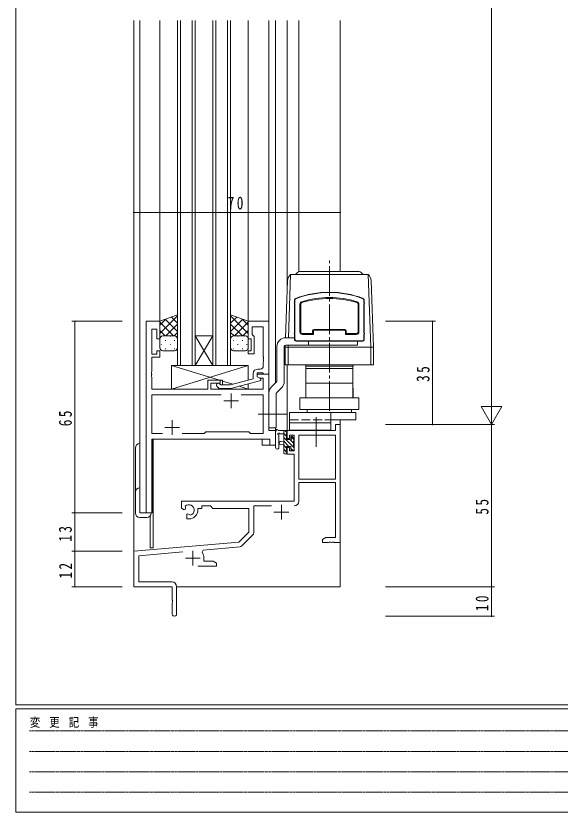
# Model space of a CAD drawing. Units: millimetres on the paper. Extents: x -397 to 397, y -282 to 282.
# Drawn here: x -393.9 to -209.4, y -282.1 to -12.2 of the extents above; entities that cross this region are included whole.
import ezdxf

# ---------------------------------------------------------------- set-up
doc = ezdxf.new("R2010")
doc.units = ezdxf.units.MM
for name, pattern in [('USER1', [0.375, 0.25, -0.125]), ('USER2', [13, 10, -1, 1, -1]), ('USER4', [4, 3, -1])]:
    doc.linetypes.add(name, pattern=pattern)
for name, color, linetype, lineweight in [('0-1_YKK_ZWAK', 7, 'Continuous', 18), ('0-3_YKK_11', 7, 'Continuous', 18), ('0-4_YKK_12', 2, 'Continuous', 18), ('0-6_YKK_13', 4, 'Continuous', 18), ('0-7_YKK_D', 6, 'Continuous', 18)]:
    doc.layers.add(name, color=color, linetype=linetype, lineweight=lineweight)
doc.styles.add('ＭＳ ゴシック', font='')
doc.styles.get('ＭＳ ゴシック').set_extended_font_data('MS Gothic')

msp = doc.modelspace()

# ---------------------------------------------------------------- linework, layer by layer
at = {"layer": '0-1_YKK_ZWAK'}
for p, q in [((-393.908, -245.688), (-393.908, 279.312)), ((376.092, -245.688), (-393.908, -245.688)), ((-393.908, -282.088), (-393.908, -247.088)), ((338.292, -247.088), (-393.908, -247.088)), ((-393.908, -282.088), (338.292, -282.088))]:
    msp.add_line(p, q, dxfattribs=at)
at = {"layer": '0-1_YKK_ZWAK', "linetype": 'USER1'}
for p, q in [((-389.31, -254.6), (-141.117, -254.6)), ((-389.31, -261.529), (-141.117, -261.529)), ((-389.31, -268.457), (-141.117, -268.457)), ((-389.31, -275.386), (-141.117, -275.386))]:
    msp.add_line(p, q, dxfattribs=at)
at = {"layer": '0-3_YKK_11'}
for p, q in [((-345.108, -115.688), (-349.708, -115.688)), ((-349.708, -115.688), (-349.708, -180.688)), ((-345.108, -121.688), (-345.108, -115.688)), ((-308.108, -115.688), (-315.108, -115.688)), ((-315.108, -115.688), (-315.108, -121.688)), ((-308.108, -133.688), (-308.108, -115.688)), ((-347.778, -118.388), (-346.108, -118.388)), ((-346.108, -118.388), (-346.108, -121.688)), ((-313.808, -120.188), (-313.808, -117.618)), ((-313.808, -117.618), (-310.038, -117.618)), ((-310.038, -117.618), (-310.038, -127.729)), ((-313.108, -126.688), (-313.108, -120.888)), ((-346.108, -121.688), (-345.108, -121.688)), ((-315.108, -121.688), (-314.108, -121.688)), ((-314.108, -121.688), (-314.108, -125.688)), ((-346.108, -125.688), (-346.108, -126.888)), ((-314.108, -125.688), (-315.108, -125.688)), ((-311.038, -131.888), (-311.908, -131.888)), ((-310.038, -129.646), (-310.038, -130.888)), ((-347.778, -134.646), (-347.898, -134.463)), ((-347.778, -138.688), (-347.778, -134.646)), ((-313.408, -133.388), (-313.408, -135.208)), ((-312.108, -134.488), (-311.242, -134.988)), ((-310.908, -135.18), (-312.108, -134.488)), ((-308.108, -152.688), (-308.108, -133.688)), ((-328.808, -135.688), (-328.808, -138.688)), ((-324.608, -135.688), (-328.808, -135.688)), ((-327.808, -138.688), (-327.808, -136.688)), ((-324.46, -137.288), (-324.884, -136.863)), ((-321.17, -137.288), (-324.46, -137.288)), ((-313.408, -135.208), (-321.17, -137.288)), ((-321.012, -138.488), (-310.908, -135.78)), ((-311.242, -134.988), (-310.038, -134.988)), ((-310.908, -135.78), (-310.908, -135.18)), ((-310.038, -134.988), (-310.038, -138.688)), ((-328.808, -138.688), (-347.778, -138.688)), ((-310.038, -138.688), (-327.808, -138.688)), ((-325.732, -137.712), (-324.957, -138.488)), ((-324.957, -138.488), (-321.012, -138.488)), ((-320.908, -140.188), (-320.908, -145.188)), ((-347.778, -140.618), (-347.778, -153.758)), ((-324.259, -140.618), (-347.778, -140.618)), ((-324.259, -140.618), (-347.778, -140.618)), ((-323.408, -142.688), (-318.408, -142.688)), ((-310.038, -140.618), (-317.558, -140.618)), ((-310.038, -153.758), (-310.038, -140.618)), ((-340.908, -149.188), (-340.908, -154.188)), ((-285.538, -150.688), (-285.538, -152.688)), ((-283.908, -150.688), (-285.538, -150.688)), ((-283.908, -190.688), (-283.908, -150.688)), ((-347.778, -153.758), (-344.259, -153.758)), ((-343.408, -151.688), (-338.408, -151.688)), ((-337.558, -153.758), (-330.078, -153.758)), ((-305.908, -152.688), (-308.108, -152.688)), ((-305.908, -157.688), (-305.908, -152.688)), ((-301.908, -152.688), (-301.908, -155.488)), ((-285.538, -152.688), (-301.908, -152.688)), ((-347.778, -155.688), (-307.838, -155.688)), ((-347.778, -180.688), (-347.778, -155.688)), ((-301.108, -154.318), (-299.608, -154.318)), ((-299.608, -154.318), (-299.608, -159.588)), ((-285.538, -154.318), (-297.978, -154.318)), ((-297.978, -154.318), (-297.978, -169.188)), ((-297.978, -154.318), (-297.978, -169.188)), ((-285.538, -169.188), (-285.538, -154.318)), ((-301.908, -158.488), (-301.908, -160.788)), ((-301.108, -158.488), (-301.908, -158.488)), ((-301.108, -159.588), (-301.108, -158.488)), ((-301.908, -160.788), (-299.608, -160.788)), ((-299.608, -159.588), (-301.108, -159.588)), ((-299.608, -160.788), (-299.608, -176.688)), ((-297.978, -169.188), (-285.538, -169.188)), ((-297.978, -170.388), (-285.538, -170.388)), ((-297.978, -176.718), (-297.978, -170.388)), ((-285.538, -170.388), (-285.538, -189.058)), ((-337.708, -176.688), (-337.708, -179.053)), ((-299.608, -176.688), (-337.708, -176.688)), ((-303.908, -177.888), (-303.908, -182.888)), ((-349.708, -180.688), (-347.778, -180.688)), ((-332.208, -179.688), (-332.208, -179.188)), ((-332.208, -179.188), (-330.908, -179.188)), ((-327.978, -178.318), (-327.108, -179.188)), ((-327.108, -179.188), (-314.908, -179.188)), ((-314.908, -179.188), (-314.908, -187.188)), ((-313.278, -187.449), (-313.278, -178.318)), ((-313.278, -178.318), (-307.259, -178.318)), ((-306.408, -180.388), (-301.408, -180.388)), ((-314.908, -187.188), (-318.292, -190.572)), ((-317.302, -191.886), (-313.571, -188.156)), ((-318.292, -190.572), (-353.908, -193.688)), ((-289.908, -190.688), (-287.866, -190.688)), ((-285.538, -189.058), (-288.817, -189.058)), ((-353.908, -193.688), (-353.908, -205.688)), ((-352.278, -195.181), (-337.278, -193.869)), ((-333.908, -193.488), (-333.908, -198.488)), ((-330.769, -194.029), (-330.389, -193.266)), ((-330.389, -193.266), (-317.922, -192.175)), ((-352.278, -204.058), (-352.278, -195.181)), ((-336.408, -195.988), (-331.408, -195.988)), ((-330.208, -197.058), (-330.208, -195.988)), ((-332.258, -198.688), (-325.908, -198.688)), ((-326.999, -197.058), (-330.208, -197.058)), ((-325.908, -197.688), (-326.999, -197.058)), ((-325.908, -198.688), (-325.908, -197.688)), ((-341.008, -204.058), (-352.278, -204.058)), ((-353.908, -205.688), (-340.908, -205.688)), ((-340.908, -205.688), (-340.908, -210.229)), ((-339.408, -214.938), (-339.408, -205.658)), ((-340.908, -211.146), (-340.908, -214.938))]:
    msp.add_line(p, q, dxfattribs=at)
for points in [[(-346.108, -126.888), (-347.778, -126.888), (-347.778, -118.388)], [(-313.108, -120.888), (-313.608, -120.388), (-313.808, -120.188)], [(-345.108, -127.888), (-345.108, -125.688), (-346.108, -125.688)], [(-315.108, -125.688), (-315.108, -126.688), (-313.108, -126.688)], [(-347.898, -134.463), (-347.898, -133.913), (-347.778, -133.729), (-347.778, -133.646), (-347.898, -133.463), (-347.898, -132.913), (-347.778, -132.729), (-347.778, -127.888), (-345.108, -127.888)], [(-310.038, -127.729), (-309.918, -127.913), (-309.918, -128.463), (-310.038, -128.646), (-310.038, -128.729), (-309.918, -128.913), (-309.918, -129.463), (-310.038, -129.646)], [(-327.808, -136.688), (-324.608, -136.688), (-324.608, -135.688)], [(-330.078, -153.758), (-329.508, -153.188), (-314.908, -153.188)], [(-314.908, -153.188), (-314.338, -153.758), (-310.038, -153.758)], [(-307.838, -155.688), (-307.838, -157.688), (-305.908, -157.688)], [(-301.908, -155.488), (-301.108, -155.488), (-301.108, -154.318)], [(-337.708, -179.053), (-336.808, -179.572), (-336.458, -179.37), (-336.435, -178.865), (-336.473, -178.407)], [(-330.908, -179.188), (-330.908, -178.318), (-327.978, -178.318)], [(-334.731, -181.423), (-335.109, -181.161), (-335.558, -180.929), (-335.908, -181.131)], [(-335.908, -181.131), (-335.908, -182.688), (-335.208, -182.688)], [(-288.817, -189.058), (-289.908, -189.688), (-289.908, -190.688)], [(-287.866, -190.688), (-287.683, -190.568), (-287.133, -190.568), (-286.95, -190.688), (-286.866, -190.688), (-286.683, -190.568), (-286.133, -190.568), (-285.95, -190.688), (-283.908, -190.688)], [(-340.908, -210.229), (-340.788, -210.413), (-340.788, -210.963), (-340.908, -211.146)]]:
    msp.add_lwpolyline(points, dxfattribs=at)
msp.add_lwpolyline([(-308.108, -133.688), (-312.108, -133.688), (-312.108, -134.488), (-312.108, -133.188), (-310.308, -133.188), (-310.108, -133.388), (-309.808, -133.688)], close=True, dxfattribs=at)
for centre, radius, start, end in [((-311.908, -133.388), 1.5, 90.00001, 179.99999), ((-311.038, -130.888), 1, 270.00001, 359.99999), ((-325.308, -137.288), 0.6, 44.99999, 225.00001), ((-335.208, -179.688), 1.8, 285.36688, 134.63312), ((-299.578, -176.718), 1.6, 270.00001, 359.99999), ((-335.208, -179.688), 3, 270.00001, 359.99999), ((-314.278, -187.449), 1, 315, 359.99999), ((-333.908, -195.988), 3.7, 0, 31.96331), ((-318.009, -191.179), 1, 275, 315.00002), ((-341.008, -205.658), 1.6, 0.00001, 89.99999), ((-340.158, -214.938), 0.75, 179.99999, 0.00001)]:
    msp.add_arc(centre, radius, start, end, dxfattribs=at)
at = {"layer": '0-4_YKK_12'}
for p, q in [((-353.908, -13.688), (-353.908, -205.688)), ((-351.908, -13.688), (-351.908, -180.688)), ((-345.108, -115.688), (-345.108, -13.688)), ((-339.108, -13.688), (-339.108, -130.688)), ((-338.108, -130.688), (-338.108, -13.688)), ((-334.108, -13.688), (-334.108, -130.688)), ((-333.108, -130.688), (-333.108, -13.688)), ((-327.108, -13.688), (-327.108, -130.688)), ((-326.108, -130.688), (-326.108, -13.688)), ((-322.108, -13.688), (-322.108, -130.688)), ((-321.108, -130.688), (-321.108, -13.688)), ((-315.108, -115.688), (-315.108, -13.688)), ((-308.108, -115.988), (-308.108, -13.688)), ((-305.908, -136.591), (-305.908, -13.688)), ((-301.908, -13.688), (-301.908, -104.507)), ((-298.008, -13.688), (-298.008, -98.916)), ((-283.908, -13.688), (-283.908, -98.865)), ((-345.108, -115.688), (-349.708, -115.688)), ((-349.708, -180.688), (-349.708, -115.688)), ((-333.108, -120.688), (-327.108, -120.688)), ((-333.108, -130.688), (-327.108, -120.688)), ((-327.108, -130.688), (-333.108, -120.688)), ((-339.108, -130.688), (-333.108, -130.688)), ((-333.108, -130.688), (-327.108, -130.688)), ((-327.108, -130.688), (-321.108, -130.688)), ((-301.908, -130.465), (-301.908, -152.688)), ((-308.408, -133.688), (-308.108, -133.688)), ((-308.108, -133.688), (-308.108, -152.686)), ((-283.908, -149.165), (-283.908, -205.688)), ((-308.108, -152.686), (-305.908, -152.686)), ((-305.908, -157.688), (-305.908, -151.788)), ((-298.008, -152.688), (-301.908, -152.688)), ((-298.008, -152.665), (-298.008, -152.688)), ((-347.708, -155.688), (-310.408, -155.688)), ((-347.708, -180.688), (-347.708, -155.688)), ((-347.408, -155.688), (-347.408, -192.488)), ((-310.408, -155.688), (-310.408, -157.688)), ((-310.408, -157.688), (-305.908, -157.688)), ((-351.908, -180.688), (-347.708, -180.688)), ((-348.408, -181.707), (-348.408, -192.488)), ((-347.408, -192.488), (-348.408, -192.488)), ((-353.908, -205.688), (-341.208, -205.688)), ((-339.408, -205.688), (-283.908, -205.688))]:
    msp.add_line(p, q, dxfattribs=at)
at = {"layer": '0-6_YKK_13', "linetype": 'USER2'}
for p, q in [((-287.605, -146.056), (-287.605, -94.197)), ((-311.81, -147.188), (-301, -147.188)), ((-292.108, -148.245), (-292.108, -158.844))]:
    msp.add_line(p, q, dxfattribs=at)
at = {"layer": '0-6_YKK_13'}
for p, q in [((-298.398, -99.157), (-299.105, -99.865)), ((-297.691, -98.865), (-277.519, -98.865)), ((-276.812, -99.157), (-276.105, -99.865)), ((-302.494, -121.289), (-301.816, -101.865)), ((-300.745, -99.865), (-301.494, -121.288)), ((-274.465, -99.865), (-300.745, -99.865)), ((-274.465, -99.865), (-273.606, -124.465)), ((-272.605, -124.465), (-273.394, -101.865)), ((-299.405, -108.409), (-299.405, -121.965)), ((-299.305, -108.508), (-299.305, -109.365)), ((-299.305, -109.765), (-299.305, -119.665)), ((-297.605, -109.833), (-297.605, -119.365)), ((-297.305, -109.833), (-297.305, -119.365)), ((-277.905, -109.833), (-277.905, -119.365)), ((-277.605, -109.833), (-277.605, -119.365)), ((-275.905, -108.508), (-275.905, -109.365)), ((-275.905, -109.765), (-275.905, -119.665)), ((-275.805, -108.409), (-275.805, -121.965)), ((-339.108, -113.545), (-345.108, -115.688)), ((-339.108, -113.84), (-345.108, -119.84)), ((-343.049, -114.952), (-345.108, -117.012)), ((-345.108, -115.688), (-345.108, -121.688)), ((-345.108, -116.029), (-340.449, -120.688)), ((-343.275, -115.033), (-339.108, -119.2)), ((-341.191, -114.289), (-339.108, -116.372)), ((-339.108, -121.688), (-339.108, -113.545)), ((-321.108, -113.545), (-315.108, -115.688)), ((-321.108, -121.688), (-321.108, -113.545)), ((-321.108, -113.84), (-315.108, -119.84)), ((-319.025, -114.289), (-321.108, -116.372)), ((-316.941, -115.033), (-321.108, -119.2)), ((-315.108, -116.029), (-319.767, -120.688)), ((-317.168, -114.952), (-315.108, -117.012)), ((-315.108, -115.688), (-315.108, -121.688)), ((-339.108, -116.669), (-343.127, -120.688)), ((-321.108, -116.669), (-317.089, -120.688)), ((-292.805, -118.465), (-282.405, -118.465)), ((-345.108, -118.857), (-343.278, -120.688)), ((-344.523, -120.778), (-344.488, -120.778)), ((-344.108, -120.688), (-340.108, -120.688)), ((-341.658, -120.778), (-341.458, -120.778)), ((-339.108, -119.497), (-340.299, -120.688)), ((-321.108, -119.497), (-319.918, -120.688)), ((-316.108, -120.688), (-320.108, -120.688)), ((-318.558, -120.778), (-318.758, -120.778)), ((-315.108, -118.857), (-316.939, -120.688)), ((-315.694, -120.778), (-315.728, -120.778)), ((-299.405, -121.288), (-302.405, -121.288)), ((-299.305, -120.065), (-299.305, -121.865)), ((-296.805, -119.865), (-293.305, -119.865)), ((-293.005, -120.165), (-296.805, -120.165)), ((-293.305, -118.965), (-293.305, -119.865)), ((-293.005, -120.165), (-293.005, -118.965)), ((-292.805, -118.765), (-282.405, -118.765)), ((-282.205, -118.965), (-282.205, -120.165)), ((-278.405, -120.165), (-282.205, -120.165)), ((-281.905, -118.965), (-281.905, -119.865)), ((-278.405, -119.865), (-281.905, -119.865)), ((-275.905, -120.065), (-275.905, -121.865)), ((-345.108, -121.686), (-345.108, -121.686)), ((-345.108, -124.688), (-345.108, -121.688)), ((-344.688, -123.608), (-344.488, -123.608)), ((-343.273, -122.193), (-343.073, -122.193)), ((-341.658, -123.608), (-341.458, -123.608)), ((-340.243, -122.193), (-340.043, -122.193)), ((-339.108, -121.688), (-339.108, -124.688)), ((-321.108, -121.688), (-321.108, -124.688)), ((-319.973, -122.193), (-320.173, -122.193)), ((-318.558, -123.608), (-318.758, -123.608)), ((-316.943, -122.193), (-317.143, -122.193)), ((-315.528, -123.608), (-315.728, -123.608)), ((-315.108, -121.686), (-315.108, -121.686)), ((-315.108, -124.688), (-315.108, -121.688)), ((-302.605, -124.465), (-302.583, -123.82)), ((-302.405, -123.788), (-278.105, -123.788)), ((-301.581, -123.788), (-301.605, -124.465)), ((-298.905, -122.465), (-276.305, -122.465)), ((-298.805, -122.365), (-276.405, -122.365)), ((-294.712, -123.788), (-294.712, -122.465)), ((-278.105, -123.788), (-278.105, -122.465)), ((-340.108, -125.688), (-344.108, -125.688)), ((-343.273, -125.023), (-343.073, -125.023)), ((-340.243, -125.023), (-340.043, -125.023)), ((-319.973, -125.023), (-320.173, -125.023)), ((-320.108, -125.688), (-316.108, -125.688)), ((-316.943, -125.023), (-317.143, -125.023)), ((-305.405, -135.881), (-305.405, -124.288)), ((-302.905, -124.288), (-302.905, -136.088)), ((-302.605, -130.465), (-302.605, -124.465)), ((-302.605, -124.465), (-272.605, -124.465)), ((-301.605, -130.465), (-301.605, -124.465)), ((-273.605, -130.465), (-273.605, -124.465)), ((-272.605, -130.465), (-272.605, -124.465)), ((-315.108, -130.688), (-341.108, -130.688)), ((-315.108, -130.688), (-341.108, -138.688)), ((-341.108, -130.688), (-341.108, -138.688)), ((-341.108, -130.688), (-324.858, -135.688)), ((-315.708, -130.688), (-339.708, -130.688)), ((-315.108, -135.664), (-315.108, -130.688)), ((-302.605, -130.465), (-272.605, -130.465)), ((-295.605, -130.465), (-295.605, -130.965)), ((-279.605, -130.465), (-295.605, -130.465)), ((-295.605, -130.965), (-279.605, -130.965)), ((-295.605, -131.665), (-287.605, -131.665)), ((-295.605, -136.665), (-295.605, -131.665)), ((-295.576, -131.062), (-291.713, -130.965)), ((-295.561, -131.665), (-295.576, -131.062)), ((-279.649, -131.665), (-295.561, -131.665)), ((-291.713, -130.965), (-283.498, -130.965)), ((-279.634, -131.062), (-283.498, -130.965)), ((-279.649, -131.665), (-279.634, -131.062)), ((-279.611, -136.665), (-279.611, -131.665)), ((-279.605, -130.965), (-279.605, -130.465)), ((-328.808, -138.688), (-328.808, -135.688)), ((-328.808, -135.688), (-323.808, -135.688)), ((-323.808, -135.688), (-323.808, -137.288)), ((-323.808, -136.011), (-320.362, -137.071)), ((-315.108, -138.688), (-315.108, -136.906)), ((-307.226, -137.909), (-305.552, -136.234)), ((-295.605, -141.665), (-295.605, -136.665)), ((-287.608, -136.665), (-295.605, -136.665)), ((-287.608, -136.665), (-279.611, -136.665)), ((-279.611, -141.665), (-279.611, -136.665)), ((-341.108, -138.688), (-328.808, -138.688)), ((-323.808, -138.488), (-323.808, -138.688)), ((-323.808, -138.488), (-323.808, -138.688)), ((-323.808, -138.688), (-315.108, -138.688)), ((-318.204, -137.735), (-315.108, -138.688)), ((-308.105, -151.788), (-308.105, -140.03)), ((-305.605, -151.788), (-305.605, -140.237)), ((-305.459, -139.884), (-303.784, -138.209)), ((-279.605, -138.365), (-279.605, -141.665)), ((-297.608, -145.665), (-297.608, -141.665)), ((-277.608, -141.665), (-297.608, -141.665)), ((-279.605, -141.665), (-295.605, -141.665)), ((-277.608, -145.665), (-277.608, -141.665)), ((-277.608, -145.665), (-297.608, -145.665)), ((-295.108, -146.665), (-295.108, -145.665)), ((-280.108, -146.665), (-280.108, -145.665)), ((-301.108, -146.665), (-301.108, -152.665)), ((-301.108, -146.665), (-278.608, -146.665)), ((-287.108, -152.665), (-287.108, -146.665)), ((-278.608, -146.665), (-278.608, -149.165)), ((-287.108, -150.165), (-301.108, -150.165)), ((-287.108, -149.165), (-278.608, -149.165)), ((-308.105, -151.788), (-305.605, -151.788)), ((-305.908, -158.416), (-305.908, -153.253)), ((-302.208, -152.688), (-304.889, -152.688)), ((-303.108, -152.688), (-303.108, -160.288)), ((-302.108, -154.704), (-303.108, -153.704)), ((-301.908, -153.557), (-302.778, -152.688)), ((-302.108, -155.788), (-302.108, -153.788)), ((-301.908, -153.588), (-301.908, -152.988)), ((-287.108, -152.665), (-301.108, -152.665)), ((-304.708, -158.416), (-304.705, -154.455)), ((-304.289, -153.888), (-303.108, -153.888)), ((-303.108, -156.388), (-304.253, -156.49)), ((-299.808, -158.351), (-303.108, -155.051)), ((-301.319, -158.188), (-303.108, -156.398)), ((-301.169, -155.788), (-302.108, -155.788)), ((-299.808, -157.004), (-300.787, -156.025)), ((-300.708, -154.988), (-300.708, -155.327)), ((-299.608, -155.857), (-300.652, -154.813)), ((-299.696, -155.276), (-300.196, -154.776)), ((-299.808, -158.388), (-299.808, -156.288)), ((-299.608, -156.088), (-299.608, -155.488)), ((-353.408, -180.688), (-353.408, -158.688)), ((-351.908, -157.188), (-351.908, -180.688)), ((-303.108, -157.588), (-304.253, -157.486)), ((-302.108, -158.745), (-303.108, -157.745)), ((-301.908, -160.292), (-303.108, -159.092)), ((-302.108, -158.188), (-300.708, -158.188)), ((-302.108, -159.488), (-302.108, -158.188)), ((-300.708, -158.188), (-300.708, -159.088)), ((-300.119, -159.388), (-300.708, -158.798)), ((-299.612, -158.547), (-299.767, -158.392)), ((-299.608, -159.088), (-299.608, -158.588)), ((-302.808, -160.588), (-302.208, -160.588)), ((-301.908, -160.288), (-301.908, -159.688)), ((-300.408, -159.388), (-299.908, -159.388)), ((-351.908, -180.688), (-348.008, -180.688)), ((-349.508, -182.188), (-351.908, -182.188))]:
    msp.add_line(p, q, dxfattribs=at)
at = {"layer": '0-6_YKK_13', "linetype": 'USER4'}
msp.add_line((-301.108, -149.165), (-287.108, -149.165), dxfattribs=at)
at = {"layer": '0-6_YKK_13'}
for centre, radius, start, end in [((-297.691, -99.865), 1, 90, 135), ((-277.519, -99.865), 1, 45, 90), ((-298.832, -102.175), 3, 129.62868, 174.05767), ((-276.378, -102.175), 3, 5.94233, 50.37132), ((-298.905, -108.409), 0.5, 110.51405, 180), ((-287.605, -138.61), 32.745, 69.48595, 110.51405), ((-287.605, -138.176), 32.211, 69.31771, 110.68229), ((-287.605, -140.078), 32.413, 73.08118, 106.91882), ((-276.305, -108.409), 0.5, 0, 69.48595), ((-299.305, -109.565), 0.2, 90, 270), ((-298.805, -108.508), 0.5, 110.68229, 180), ((-296.805, -109.833), 0.8, 106.91882, 180), ((-296.805, -109.833), 0.5, 106.91882, 180), ((-287.605, -140.078), 32.113, 73.08118, 106.91882), ((-278.405, -109.833), 0.5, 0, 73.08118), ((-278.405, -109.833), 0.8, 0, 73.08118), ((-276.405, -108.508), 0.5, 0, 69.31771), ((-275.905, -109.565), 0.2, 270, 90), ((-292.805, -118.965), 0.5, 90, 180), ((-282.405, -118.965), 0.5, 0, 90), ((-344.108, -121.688), 1, 89.9999, 179.9999), ((-340.108, -121.688), 1, 359.9999, 89.9999), ((-320.108, -121.688), 1, 90.0001, 180.0001), ((-316.108, -121.688), 1, 0.0001, 90.0001), ((-302.405, -124.288), 3, 90, 180), ((-299.305, -119.865), 0.2, 90, 270), ((-296.805, -119.365), 0.8, 180, 270), ((-296.805, -119.365), 0.5, 180, 270), ((-292.805, -118.965), 0.2, 90, 180), ((-282.405, -118.965), 0.2, 0, 90), ((-278.405, -119.365), 0.5, 270, 0), ((-278.405, -119.365), 0.8, 270, 0), ((-275.905, -119.865), 0.2, 270, 90), ((-302.405, -124.288), 0.5, 90, 180), ((-298.905, -121.965), 0.5, 180, 270), ((-298.805, -121.865), 0.5, 180, 270), ((-276.405, -121.865), 0.5, 270, 0), ((-276.305, -121.965), 0.5, 270, 0), ((-344.108, -124.688), 1, 179.9999, 269.9999), ((-340.108, -124.688), 1, 269.9999, 359.9999), ((-320.108, -124.688), 1, 180.0001, 270.0001), ((-316.108, -124.688), 1, 270.0001, 0.0001), ((-305.905, -135.881), 0.5, 315, 0), ((-305.905, -136.088), 3, 315, 0), ((-305.105, -140.03), 3, 135, 180), ((-305.105, -140.237), 0.5, 135, 180), ((-305.608, -153.253), 0.3, 130.52878, 180), ((-305.998, -152.797), 0.3, 310.52878, 10.52878), ((-305.408, -152.688), 0.3, 30, 190.52878), ((-304.889, -152.388), 0.3, 210, 270), ((-304.808, -153.888), 0.3, 30, 250.81024), ((-304.289, -153.588), 0.3, 210, 270), ((-302.208, -152.988), 0.3, 0, 90), ((-302.108, -153.588), 0.2, 270, 0), ((-305.005, -154.454), 0.3, 359.95977, 70.81024), ((-304.208, -156.988), 0.5, 95.09207, 264.90793), ((-301.169, -156.088), 0.3, 33.05573, 90), ((-300.708, -155.788), 0.25, 213.05573, 56.94427), ((-300.408, -154.988), 0.3, 45, 180), ((-300.408, -155.327), 0.3, 180, 236.94427), ((-299.808, -156.088), 0.2, 270, 0), ((-299.908, -155.488), 0.3, 0, 45), ((-351.908, -158.688), 1.5, 90, 180), ((-305.308, -158.415), 0.6, 179.95977, 359.95977), ((-300.408, -159.088), 0.3, 180, 270), ((-299.908, -159.088), 0.3, 270, 0), ((-299.808, -158.588), 0.2, 0, 90), ((-302.808, -160.288), 0.3, 180, 270), ((-302.208, -160.288), 0.3, 270, 0), ((-302.108, -159.688), 0.2, 0, 90), ((-351.908, -173.688), 1.5, 90, 180), ((-351.908, -180.688), 1.5, 180, 270), ((-349.508, -180.688), 1.5, 270, 0)]:
    msp.add_arc(centre, radius, start, end, dxfattribs=at)
at = {"layer": '0-7_YKK_D'}
for p, q in [((-232.605, 142.312), (-232.605, -143.688)), ((-353.908, -78.865), (-283.908, -78.865)), ((-357.908, -115.688), (-374.908, -115.688)), ((-373.908, -180.688), (-373.908, -115.688)), ((-268.605, -115.688), (-251.605, -115.688)), ((-252.605, -115.688), (-252.605, -150.688)), ((-232.605, -150.688), (-232.605, -138.563)), ((-232.605, -150.688), (-236.105, -144.625)), ((-229.105, -144.625), (-236.105, -144.625)), ((-232.605, -150.688), (-229.105, -144.625)), ((-268.605, -150.688), (-251.605, -150.688)), ((-268.605, -150.688), (-231.605, -150.688)), ((-261.908, -150.688), (-231.605, -150.688)), ((-232.605, -150.688), (-232.605, -205.688)), ((-357.908, -180.688), (-374.908, -180.688)), ((-357.908, -180.688), (-374.908, -180.688)), ((-373.908, -193.688), (-373.908, -180.688)), ((-357.908, -193.688), (-374.908, -193.688)), ((-357.908, -193.688), (-374.908, -193.688)), ((-373.908, -193.688), (-373.908, -205.688)), ((-357.908, -205.688), (-374.908, -205.688)), ((-268.605, -205.688), (-231.605, -205.688)), ((-268.605, -205.688), (-231.605, -205.688)), ((-232.605, -205.688), (-232.605, -215.688)), ((-268.605, -215.688), (-231.605, -215.688))]:
    msp.add_line(p, q, dxfattribs=at)
for centre, start, end in [((-353.908, -78.865), 0, 180), ((-353.908, -78.865), 180, 0), ((-283.908, -78.865), 0, 180), ((-283.908, -78.865), 180, 0), ((-373.908, -115.688), 90, 270), ((-373.908, -115.688), 270, 90), ((-252.605, -115.688), 90, 270), ((-252.605, -115.688), 270, 90), ((-252.605, -150.688), 90, 270), ((-252.605, -150.688), 270, 90), ((-373.908, -180.688), 90, 270), ((-373.908, -180.688), 90, 270), ((-373.908, -180.688), 270, 90), ((-373.908, -180.688), 270, 90), ((-373.908, -193.688), 90, 270), ((-373.908, -193.688), 90, 270), ((-373.908, -193.688), 270, 90), ((-373.908, -193.688), 270, 90), ((-373.908, -205.688), 90, 270), ((-373.908, -205.688), 270, 90), ((-232.605, -205.688), 90, 270), ((-232.605, -205.688), 90, 270), ((-232.605, -205.688), 270, 90), ((-232.605, -205.688), 270, 90), ((-232.605, -215.688), 90, 270), ((-232.605, -215.688), 270, 90)]:
    msp.add_arc(centre, 0.106, start, end, dxfattribs=at)

# ---------------------------------------------------------------- texts
at = {"layer": '0-1_YKK_ZWAK', "insert": (-389.194, -253.534), "char_height": 3.079, "attachment_point": 7, "style": 'ＭＳ ゴシック'}
msp.add_mtext('\\T1.23;\\W0.85;変\\~更\\~記\\~事', dxfattribs=at)
at = {"layer": '0-7_YKK_D', "color": 7, "insert": (-322.1, -77.865), "char_height": 4.399, "attachment_point": 7, "style": 'ＭＳ ゴシック'}
msp.add_mtext('\\T1.37;\\W0.75;70', dxfattribs=at)
at = {"layer": '0-7_YKK_D', "color": 7, "char_height": 4.399, "attachment_point": 7, "rotation": 90, "style": 'ＭＳ ゴシック'}
for s, insert in [('\\T1.37;\\W0.75;35', (-253.605, -136.258)), ('\\T1.37;\\W0.75;65', (-374.908, -151.294)), ('\\T1.37;\\W0.75;55', (-233.605, -181.258)), ('\\T1.37;\\W0.75;13', (-374.908, -190.428)), ('\\T1.37;\\W0.75;12', (-374.908, -202.94)), ('\\T1.37;\\W0.75;10', (-233.605, -213.989))]:
    msp.add_mtext(s, dxfattribs=dict(at, insert=insert))

doc.saveas('drawing.dxf')
